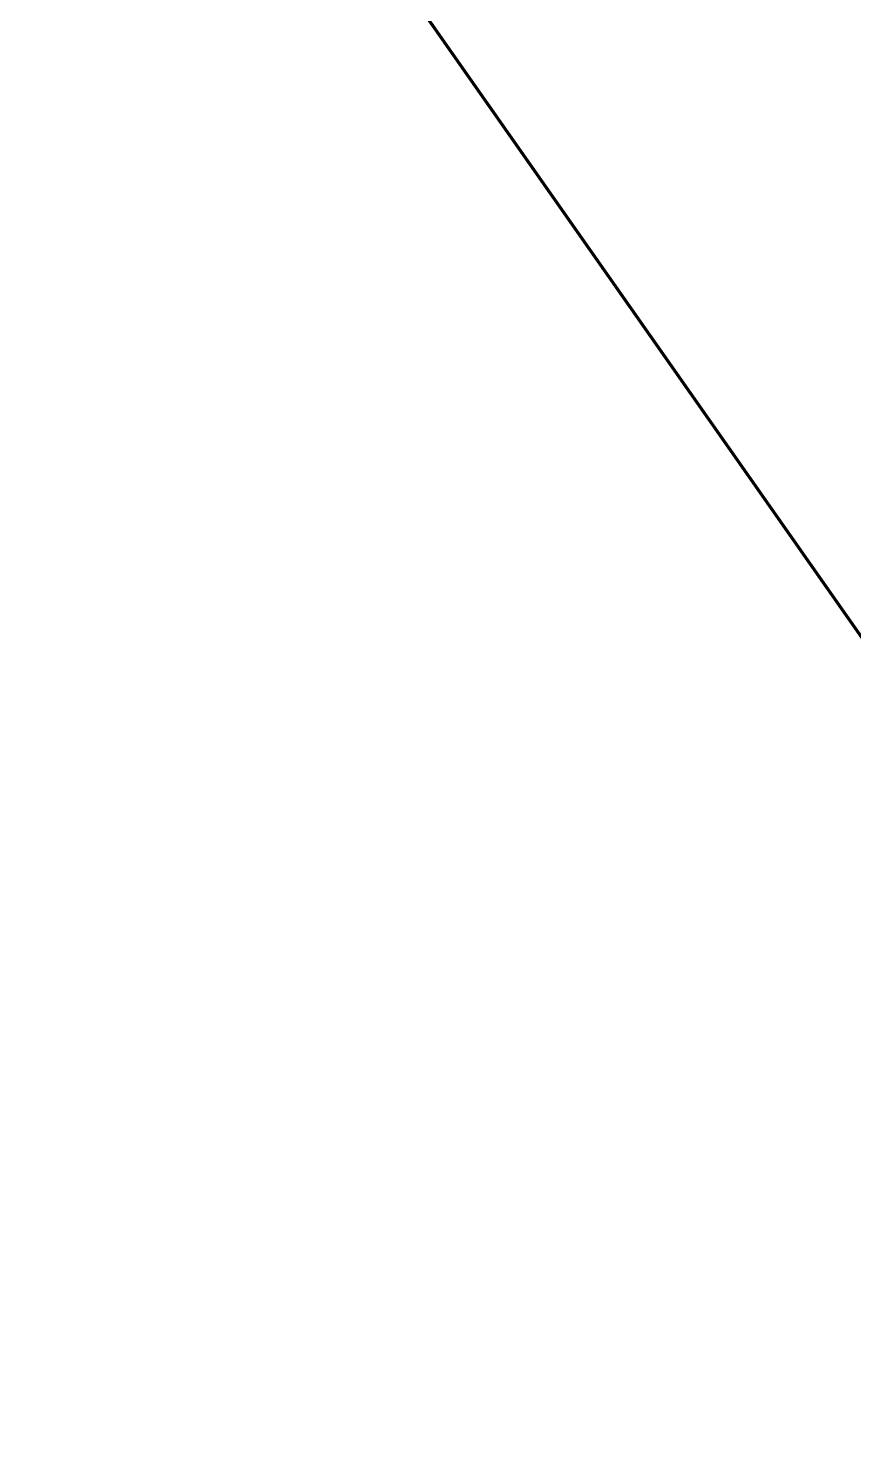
# Model space of a CAD drawing. Header units: millimetres. Extents: x 0 to 420, y 0 to 297.
# Drawn here: x 378.551 to 378.893, y 249.653 to 250.245 of the extents above; entities that cross this region are included whole.
import ezdxf

# ---------------------------------------------------------------- set-up
doc = ezdxf.new("R2010")
doc.units = ezdxf.units.MM
doc.linetypes.add('DASHED', pattern=[1.524, 1.27, -0.254])

msp = doc.modelspace()

# ---------------------------------------------------------------- linework, layer by layer
at = {"color": 5, "linetype": 'DASHED', "lineweight": 35}
for p, q in [((379.60977, 248.97286), (377, 252.7)), ((378.72181, 250.241), (378.72073, 250.24254)), ((378.72073, 250.24254), (378.72504, 250.23638)), ((378.72181, 250.241), (378.72073, 250.24254)), ((378.72073, 250.24254), (378.72504, 250.23638)), ((378.72181, 250.241), (378.72073, 250.24254)), ((378.72073, 250.24254), (378.72504, 250.23638)), ((378.72181, 250.241), (378.72073, 250.24254)), ((378.72073, 250.24254), (378.72504, 250.23638)), ((378.72181, 250.241), (378.72073, 250.24254)), ((378.72073, 250.24254), (378.72504, 250.23638)), ((378.72181, 250.241), (378.72073, 250.24254)), ((378.72073, 250.24254), (378.72504, 250.23638)), ((378.72181, 250.241), (378.72073, 250.24254)), ((378.72073, 250.24254), (378.72504, 250.23638)), ((378.72181, 250.241), (378.72073, 250.24254)), ((378.72073, 250.24254), (378.72504, 250.23638)), ((378.72181, 250.241), (378.72073, 250.24254)), ((378.72073, 250.24254), (378.72504, 250.23638)), ((378.72181, 250.241), (378.72073, 250.24254)), ((378.72073, 250.24254), (378.72504, 250.23638)), ((378.72181, 250.241), (378.72073, 250.24254)), ((378.72073, 250.24254), (378.72504, 250.23638)), ((378.72181, 250.241), (378.72073, 250.24254)), ((378.72073, 250.24254), (378.72504, 250.23638)), ((378.72181, 250.241), (378.72073, 250.24254)), ((378.72073, 250.24254), (378.72504, 250.23638)), ((378.72181, 250.241), (378.72073, 250.24254)), ((378.72073, 250.24254), (378.72504, 250.23638)), ((378.72181, 250.241), (378.72073, 250.24254)), ((378.72073, 250.24254), (378.72504, 250.23638)), ((378.72181, 250.241), (378.72073, 250.24254)), ((378.72073, 250.24254), (378.72504, 250.23638)), ((378.72181, 250.241), (378.72073, 250.24254)), ((378.72073, 250.24254), (378.72504, 250.23638)), ((378.72181, 250.241), (378.72073, 250.24254)), ((378.72073, 250.24254), (378.72504, 250.23638)), ((378.72181, 250.241), (378.72073, 250.24254)), ((378.72073, 250.24254), (378.72504, 250.23638)), ((378.72181, 250.241), (378.72073, 250.24254)), ((378.72073, 250.24254), (378.72504, 250.23638)), ((378.72181, 250.241), (378.72073, 250.24254)), ((378.72073, 250.24254), (378.72504, 250.23638)), ((378.72181, 250.241), (378.72073, 250.24254)), ((378.72073, 250.24254), (378.72504, 250.23638)), ((378.72504, 250.23638), (378.72181, 250.241)), ((378.72504, 250.23638), (378.72181, 250.241)), ((378.72504, 250.23638), (378.72181, 250.241)), ((378.72504, 250.23638), (378.72181, 250.241)), ((378.72504, 250.23638), (378.72181, 250.241)), ((378.72504, 250.23638), (378.72181, 250.241)), ((378.72504, 250.23638), (378.72181, 250.241)), ((378.72504, 250.23638), (378.72181, 250.241)), ((378.72504, 250.23638), (378.72181, 250.241)), ((378.72504, 250.23638), (378.72181, 250.241)), ((378.72504, 250.23638), (378.72181, 250.241)), ((378.72504, 250.23638), (378.72181, 250.241)), ((378.72504, 250.23638), (378.72181, 250.241)), ((378.72504, 250.23638), (378.72181, 250.241)), ((378.72504, 250.23638), (378.72181, 250.241)), ((378.72504, 250.23638), (378.72181, 250.241)), ((378.72504, 250.23638), (378.72181, 250.241)), ((378.72504, 250.23638), (378.72181, 250.241)), ((378.72504, 250.23638), (378.72181, 250.241)), ((378.72504, 250.23638), (378.72181, 250.241)), ((378.72504, 250.23638), (378.72181, 250.241)), ((378.72504, 250.23638), (378.72181, 250.241)), ((378.73039, 250.22875), (378.72504, 250.23638)), ((378.72504, 250.23638), (378.73777, 250.21821)), ((378.73039, 250.22875), (378.72504, 250.23638)), ((378.72504, 250.23638), (378.73777, 250.21821)), ((378.73039, 250.22875), (378.72504, 250.23638)), ((378.72504, 250.23638), (378.73777, 250.21821)), ((378.73039, 250.22875), (378.72504, 250.23638)), ((378.72504, 250.23638), (378.73777, 250.21821)), ((378.73039, 250.22875), (378.72504, 250.23638)), ((378.72504, 250.23638), (378.73777, 250.21821)), ((378.73039, 250.22875), (378.72504, 250.23638)), ((378.72504, 250.23638), (378.73777, 250.21821)), ((378.73039, 250.22875), (378.72504, 250.23638)), ((378.72504, 250.23638), (378.73777, 250.21821)), ((378.73039, 250.22875), (378.72504, 250.23638)), ((378.72504, 250.23638), (378.73777, 250.21821)), ((378.73039, 250.22875), (378.72504, 250.23638)), ((378.72504, 250.23638), (378.73777, 250.21821)), ((378.73039, 250.22875), (378.72504, 250.23638)), ((378.72504, 250.23638), (378.73777, 250.21821)), ((378.73039, 250.22875), (378.72504, 250.23638)), ((378.72504, 250.23638), (378.73777, 250.21821)), ((378.73039, 250.22875), (378.72504, 250.23638)), ((378.72504, 250.23638), (378.73777, 250.21821)), ((378.73039, 250.22875), (378.72504, 250.23638)), ((378.72504, 250.23638), (378.73777, 250.21821)), ((378.73039, 250.22875), (378.72504, 250.23638)), ((378.72504, 250.23638), (378.73777, 250.21821)), ((378.73039, 250.22875), (378.72504, 250.23638)), ((378.72504, 250.23638), (378.73777, 250.21821)), ((378.73039, 250.22875), (378.72504, 250.23638)), ((378.72504, 250.23638), (378.73777, 250.21821)), ((378.73039, 250.22875), (378.72504, 250.23638)), ((378.72504, 250.23638), (378.73777, 250.21821)), ((378.73039, 250.22875), (378.72504, 250.23638)), ((378.72504, 250.23638), (378.73777, 250.21821)), ((378.73039, 250.22875), (378.72504, 250.23638)), ((378.72504, 250.23638), (378.73777, 250.21821)), ((378.73039, 250.22875), (378.72504, 250.23638)), ((378.72504, 250.23638), (378.73777, 250.21821)), ((378.73039, 250.22875), (378.72504, 250.23638)), ((378.72504, 250.23638), (378.73777, 250.21821)), ((378.73039, 250.22875), (378.72504, 250.23638)), ((378.72504, 250.23638), (378.73777, 250.21821)), ((378.73777, 250.21821), (378.73039, 250.22875)), ((378.73777, 250.21821), (378.73039, 250.22875)), ((378.73777, 250.21821), (378.73039, 250.22875)), ((378.73777, 250.21821), (378.73039, 250.22875)), ((378.73777, 250.21821), (378.73039, 250.22875)), ((378.73777, 250.21821), (378.73039, 250.22875)), ((378.73777, 250.21821), (378.73039, 250.22875)), ((378.73777, 250.21821), (378.73039, 250.22875)), ((378.73777, 250.21821), (378.73039, 250.22875)), ((378.73777, 250.21821), (378.73039, 250.22875)), ((378.73777, 250.21821), (378.73039, 250.22875)), ((378.73777, 250.21821), (378.73039, 250.22875)), ((378.73777, 250.21821), (378.73039, 250.22875)), ((378.73777, 250.21821), (378.73039, 250.22875)), ((378.73777, 250.21821), (378.73039, 250.22875)), ((378.73777, 250.21821), (378.73039, 250.22875)), ((378.73777, 250.21821), (378.73039, 250.22875)), ((378.73777, 250.21821), (378.73039, 250.22875)), ((378.73777, 250.21821), (378.73039, 250.22875)), ((378.73777, 250.21821), (378.73039, 250.22875)), ((378.73777, 250.21821), (378.73039, 250.22875)), ((378.73777, 250.21821), (378.73039, 250.22875)), ((378.7471, 250.20488), (378.73777, 250.21821)), ((378.73777, 250.21821), (378.75827, 250.18893)), ((378.7471, 250.20488), (378.73777, 250.21821)), ((378.73777, 250.21821), (378.75827, 250.18893)), ((378.7471, 250.20488), (378.73777, 250.21821)), ((378.73777, 250.21821), (378.75827, 250.18893)), ((378.7471, 250.20488), (378.73777, 250.21821)), ((378.73777, 250.21821), (378.75827, 250.18893)), ((378.7471, 250.20488), (378.73777, 250.21821)), ((378.73777, 250.21821), (378.75827, 250.18893)), ((378.7471, 250.20488), (378.73777, 250.21821)), ((378.73777, 250.21821), (378.75827, 250.18893)), ((378.7471, 250.20488), (378.73777, 250.21821)), ((378.73777, 250.21821), (378.75827, 250.18893)), ((378.7471, 250.20488), (378.73777, 250.21821)), ((378.73777, 250.21821), (378.75827, 250.18893)), ((378.7471, 250.20488), (378.73777, 250.21821)), ((378.73777, 250.21821), (378.75827, 250.18893)), ((378.7471, 250.20488), (378.73777, 250.21821)), ((378.73777, 250.21821), (378.75827, 250.18893)), ((378.7471, 250.20488), (378.73777, 250.21821)), ((378.73777, 250.21821), (378.75827, 250.18893)), ((378.7471, 250.20488), (378.73777, 250.21821)), ((378.73777, 250.21821), (378.75827, 250.18893)), ((378.7471, 250.20488), (378.73777, 250.21821)), ((378.73777, 250.21821), (378.75827, 250.18893)), ((378.7471, 250.20488), (378.73777, 250.21821)), ((378.73777, 250.21821), (378.75827, 250.18893)), ((378.7471, 250.20488), (378.73777, 250.21821)), ((378.73777, 250.21821), (378.75827, 250.18893)), ((378.7471, 250.20488), (378.73777, 250.21821)), ((378.73777, 250.21821), (378.75827, 250.18893)), ((378.7471, 250.20488), (378.73777, 250.21821)), ((378.73777, 250.21821), (378.75827, 250.18893)), ((378.7471, 250.20488), (378.73777, 250.21821)), ((378.73777, 250.21821), (378.75827, 250.18893)), ((378.7471, 250.20488), (378.73777, 250.21821)), ((378.73777, 250.21821), (378.75827, 250.18893)), ((378.7471, 250.20488), (378.73777, 250.21821)), ((378.73777, 250.21821), (378.75827, 250.18893)), ((378.7471, 250.20488), (378.73777, 250.21821)), ((378.73777, 250.21821), (378.75827, 250.18893)), ((378.7471, 250.20488), (378.73777, 250.21821)), ((378.73777, 250.21821), (378.75827, 250.18893)), ((378.75827, 250.18893), (378.7471, 250.20488)), ((378.75827, 250.18893), (378.7471, 250.20488)), ((378.75827, 250.18893), (378.7471, 250.20488)), ((378.75827, 250.18893), (378.7471, 250.20488)), ((378.75827, 250.18893), (378.7471, 250.20488)), ((378.75827, 250.18893), (378.7471, 250.20488)), ((378.75827, 250.18893), (378.7471, 250.20488)), ((378.75827, 250.18893), (378.7471, 250.20488)), ((378.75827, 250.18893), (378.7471, 250.20488)), ((378.75827, 250.18893), (378.7471, 250.20488)), ((378.75827, 250.18893), (378.7471, 250.20488)), ((378.75827, 250.18893), (378.7471, 250.20488)), ((378.75827, 250.18893), (378.7471, 250.20488)), ((378.75827, 250.18893), (378.7471, 250.20488)), ((378.75827, 250.18893), (378.7471, 250.20488)), ((378.75827, 250.18893), (378.7471, 250.20488)), ((378.75827, 250.18893), (378.7471, 250.20488)), ((378.75827, 250.18893), (378.7471, 250.20488)), ((378.75827, 250.18893), (378.7471, 250.20488)), ((378.75827, 250.18893), (378.7471, 250.20488)), ((378.75827, 250.18893), (378.7471, 250.20488)), ((378.75827, 250.18893), (378.7471, 250.20488)), ((378.77113, 250.17057), (378.75827, 250.18893)), ((378.75827, 250.18893), (378.78552, 250.15002)), ((378.77113, 250.17057), (378.75827, 250.18893)), ((378.75827, 250.18893), (378.78552, 250.15002)), ((378.77113, 250.17057), (378.75827, 250.18893)), ((378.75827, 250.18893), (378.78552, 250.15002)), ((378.77113, 250.17057), (378.75827, 250.18893)), ((378.75827, 250.18893), (378.78552, 250.15002)), ((378.77113, 250.17057), (378.75827, 250.18893)), ((378.75827, 250.18893), (378.78552, 250.15002)), ((378.77113, 250.17057), (378.75827, 250.18893)), ((378.75827, 250.18893), (378.78552, 250.15002)), ((378.77113, 250.17057), (378.75827, 250.18893)), ((378.75827, 250.18893), (378.78552, 250.15002)), ((378.77113, 250.17057), (378.75827, 250.18893)), ((378.75827, 250.18893), (378.78552, 250.15002)), ((378.77113, 250.17057), (378.75827, 250.18893)), ((378.75827, 250.18893), (378.78552, 250.15002)), ((378.77113, 250.17057), (378.75827, 250.18893)), ((378.75827, 250.18893), (378.78552, 250.15002)), ((378.77113, 250.17057), (378.75827, 250.18893)), ((378.75827, 250.18893), (378.78552, 250.15002)), ((378.77113, 250.17057), (378.75827, 250.18893)), ((378.75827, 250.18893), (378.78552, 250.15002)), ((378.77113, 250.17057), (378.75827, 250.18893)), ((378.75827, 250.18893), (378.78552, 250.15002)), ((378.77113, 250.17057), (378.75827, 250.18893)), ((378.75827, 250.18893), (378.78552, 250.15002)), ((378.77113, 250.17057), (378.75827, 250.18893)), ((378.75827, 250.18893), (378.78552, 250.15002)), ((378.77113, 250.17057), (378.75827, 250.18893)), ((378.75827, 250.18893), (378.78552, 250.15002)), ((378.77113, 250.17057), (378.75827, 250.18893)), ((378.75827, 250.18893), (378.78552, 250.15002)), ((378.77113, 250.17057), (378.75827, 250.18893)), ((378.75827, 250.18893), (378.78552, 250.15002)), ((378.77113, 250.17057), (378.75827, 250.18893)), ((378.75827, 250.18893), (378.78552, 250.15002)), ((378.77113, 250.17057), (378.75827, 250.18893)), ((378.75827, 250.18893), (378.78552, 250.15002)), ((378.77113, 250.17057), (378.75827, 250.18893)), ((378.75827, 250.18893), (378.78552, 250.15002)), ((378.77113, 250.17057), (378.75827, 250.18893)), ((378.75827, 250.18893), (378.78552, 250.15002)), ((378.78552, 250.15002), (378.77113, 250.17057)), ((378.78552, 250.15002), (378.77113, 250.17057)), ((378.78552, 250.15002), (378.77113, 250.17057)), ((378.78552, 250.15002), (378.77113, 250.17057)), ((378.78552, 250.15002), (378.77113, 250.17057)), ((378.78552, 250.15002), (378.77113, 250.17057)), ((378.78552, 250.15002), (378.77113, 250.17057)), ((378.78552, 250.15002), (378.77113, 250.17057)), ((378.78552, 250.15002), (378.77113, 250.17057)), ((378.78552, 250.15002), (378.77113, 250.17057)), ((378.78552, 250.15002), (378.77113, 250.17057)), ((378.78552, 250.15002), (378.77113, 250.17057)), ((378.78552, 250.15002), (378.77113, 250.17057)), ((378.78552, 250.15002), (378.77113, 250.17057)), ((378.78552, 250.15002), (378.77113, 250.17057)), ((378.78552, 250.15002), (378.77113, 250.17057)), ((378.78552, 250.15002), (378.77113, 250.17057)), ((378.78552, 250.15002), (378.77113, 250.17057)), ((378.78552, 250.15002), (378.77113, 250.17057)), ((378.78552, 250.15002), (378.77113, 250.17057)), ((378.78552, 250.15002), (378.77113, 250.17057)), ((378.78552, 250.15002), (378.77113, 250.17057)), ((378.80125, 250.12754), (378.78552, 250.15002)), ((378.78552, 250.15002), (378.81814, 250.10342)), ((378.80125, 250.12754), (378.78552, 250.15002)), ((378.78552, 250.15002), (378.81814, 250.10342)), ((378.80125, 250.12754), (378.78552, 250.15002)), ((378.78552, 250.15002), (378.81814, 250.10342)), ((378.80125, 250.12754), (378.78552, 250.15002)), ((378.78552, 250.15002), (378.81814, 250.10342)), ((378.80125, 250.12754), (378.78552, 250.15002)), ((378.78552, 250.15002), (378.81814, 250.10342)), ((378.80125, 250.12754), (378.78552, 250.15002)), ((378.78552, 250.15002), (378.81814, 250.10342)), ((378.80125, 250.12754), (378.78552, 250.15002)), ((378.78552, 250.15002), (378.81814, 250.10342)), ((378.80125, 250.12754), (378.78552, 250.15002)), ((378.78552, 250.15002), (378.81814, 250.10342)), ((378.80125, 250.12754), (378.78552, 250.15002)), ((378.78552, 250.15002), (378.81814, 250.10342)), ((378.80125, 250.12754), (378.78552, 250.15002)), ((378.78552, 250.15002), (378.81814, 250.10342)), ((378.80125, 250.12754), (378.78552, 250.15002)), ((378.78552, 250.15002), (378.81814, 250.10342)), ((378.80125, 250.12754), (378.78552, 250.15002)), ((378.78552, 250.15002), (378.81814, 250.10342)), ((378.80125, 250.12754), (378.78552, 250.15002)), ((378.78552, 250.15002), (378.81814, 250.10342)), ((378.80125, 250.12754), (378.78552, 250.15002)), ((378.78552, 250.15002), (378.81814, 250.10342)), ((378.80125, 250.12754), (378.78552, 250.15002)), ((378.78552, 250.15002), (378.81814, 250.10342)), ((378.80125, 250.12754), (378.78552, 250.15002)), ((378.78552, 250.15002), (378.81814, 250.10342)), ((378.80125, 250.12754), (378.78552, 250.15002)), ((378.78552, 250.15002), (378.81814, 250.10342)), ((378.80125, 250.12754), (378.78552, 250.15002)), ((378.78552, 250.15002), (378.81814, 250.10342)), ((378.80125, 250.12754), (378.78552, 250.15002)), ((378.78552, 250.15002), (378.81814, 250.10342)), ((378.80125, 250.12754), (378.78552, 250.15002)), ((378.78552, 250.15002), (378.81814, 250.10342)), ((378.80125, 250.12754), (378.78552, 250.15002)), ((378.78552, 250.15002), (378.81814, 250.10342)), ((378.80125, 250.12754), (378.78552, 250.15002)), ((378.78552, 250.15002), (378.81814, 250.10342)), ((378.81814, 250.10342), (378.80125, 250.12754)), ((378.81814, 250.10342), (378.80125, 250.12754)), ((378.81814, 250.10342), (378.80125, 250.12754)), ((378.81814, 250.10342), (378.80125, 250.12754)), ((378.81814, 250.10342), (378.80125, 250.12754)), ((378.81814, 250.10342), (378.80125, 250.12754)), ((378.81814, 250.10342), (378.80125, 250.12754)), ((378.81814, 250.10342), (378.80125, 250.12754)), ((378.81814, 250.10342), (378.80125, 250.12754)), ((378.81814, 250.10342), (378.80125, 250.12754)), ((378.81814, 250.10342), (378.80125, 250.12754)), ((378.81814, 250.10342), (378.80125, 250.12754)), ((378.81814, 250.10342), (378.80125, 250.12754)), ((378.81814, 250.10342), (378.80125, 250.12754)), ((378.81814, 250.10342), (378.80125, 250.12754)), ((378.81814, 250.10342), (378.80125, 250.12754)), ((378.81814, 250.10342), (378.80125, 250.12754)), ((378.81814, 250.10342), (378.80125, 250.12754)), ((378.81814, 250.10342), (378.80125, 250.12754)), ((378.81814, 250.10342), (378.80125, 250.12754)), ((378.81814, 250.10342), (378.80125, 250.12754)), ((378.81814, 250.10342), (378.80125, 250.12754)), ((378.83597, 250.07796), (378.81814, 250.10342)), ((378.81814, 250.10342), (378.85451, 250.05148)), ((378.83597, 250.07796), (378.81814, 250.10342)), ((378.81814, 250.10342), (378.85451, 250.05148)), ((378.83597, 250.07796), (378.81814, 250.10342)), ((378.81814, 250.10342), (378.85451, 250.05148)), ((378.83597, 250.07796), (378.81814, 250.10342)), ((378.81814, 250.10342), (378.85451, 250.05148)), ((378.83597, 250.07796), (378.81814, 250.10342)), ((378.81814, 250.10342), (378.85451, 250.05148)), ((378.83597, 250.07796), (378.81814, 250.10342)), ((378.81814, 250.10342), (378.85451, 250.05148)), ((378.83597, 250.07796), (378.81814, 250.10342)), ((378.81814, 250.10342), (378.85451, 250.05148)), ((378.83597, 250.07796), (378.81814, 250.10342)), ((378.81814, 250.10342), (378.85451, 250.05148)), ((378.83597, 250.07796), (378.81814, 250.10342)), ((378.81814, 250.10342), (378.85451, 250.05148)), ((378.83597, 250.07796), (378.81814, 250.10342)), ((378.81814, 250.10342), (378.85451, 250.05148)), ((378.83597, 250.07796), (378.81814, 250.10342)), ((378.81814, 250.10342), (378.85451, 250.05148)), ((378.83597, 250.07796), (378.81814, 250.10342)), ((378.81814, 250.10342), (378.85451, 250.05148)), ((378.83597, 250.07796), (378.81814, 250.10342)), ((378.81814, 250.10342), (378.85451, 250.05148)), ((378.83597, 250.07796), (378.81814, 250.10342)), ((378.81814, 250.10342), (378.85451, 250.05148)), ((378.83597, 250.07796), (378.81814, 250.10342)), ((378.81814, 250.10342), (378.85451, 250.05148)), ((378.83597, 250.07796), (378.81814, 250.10342)), ((378.81814, 250.10342), (378.85451, 250.05148)), ((378.83597, 250.07796), (378.81814, 250.10342)), ((378.81814, 250.10342), (378.85451, 250.05148)), ((378.83597, 250.07796), (378.81814, 250.10342)), ((378.81814, 250.10342), (378.85451, 250.05148)), ((378.83597, 250.07796), (378.81814, 250.10342)), ((378.81814, 250.10342), (378.85451, 250.05148)), ((378.83597, 250.07796), (378.81814, 250.10342)), ((378.81814, 250.10342), (378.85451, 250.05148)), ((378.83597, 250.07796), (378.81814, 250.10342)), ((378.81814, 250.10342), (378.85451, 250.05148)), ((378.83597, 250.07796), (378.81814, 250.10342)), ((378.81814, 250.10342), (378.85451, 250.05148)), ((378.85451, 250.05148), (378.83597, 250.07796)), ((378.85451, 250.05148), (378.83597, 250.07796)), ((378.85451, 250.05148), (378.83597, 250.07796)), ((378.85451, 250.05148), (378.83597, 250.07796)), ((378.85451, 250.05148), (378.83597, 250.07796)), ((378.85451, 250.05148), (378.83597, 250.07796)), ((378.85451, 250.05148), (378.83597, 250.07796)), ((378.85451, 250.05148), (378.83597, 250.07796)), ((378.85451, 250.05148), (378.83597, 250.07796)), ((378.85451, 250.05148), (378.83597, 250.07796)), ((378.85451, 250.05148), (378.83597, 250.07796)), ((378.85451, 250.05148), (378.83597, 250.07796)), ((378.85451, 250.05148), (378.83597, 250.07796)), ((378.85451, 250.05148), (378.83597, 250.07796)), ((378.85451, 250.05148), (378.83597, 250.07796)), ((378.85451, 250.05148), (378.83597, 250.07796)), ((378.85451, 250.05148), (378.83597, 250.07796)), ((378.85451, 250.05148), (378.83597, 250.07796)), ((378.85451, 250.05148), (378.83597, 250.07796)), ((378.85451, 250.05148), (378.83597, 250.07796)), ((378.85451, 250.05148), (378.83597, 250.07796)), ((378.85451, 250.05148), (378.83597, 250.07796)), ((378.87354, 250.02431), (378.85451, 250.05148)), ((378.85451, 250.05148), (378.8928, 249.9968)), ((378.87354, 250.02431), (378.85451, 250.05148)), ((378.85451, 250.05148), (378.8928, 249.9968)), ((378.87354, 250.02431), (378.85451, 250.05148)), ((378.85451, 250.05148), (378.8928, 249.9968)), ((378.87354, 250.02431), (378.85451, 250.05148)), ((378.85451, 250.05148), (378.8928, 249.9968)), ((378.87354, 250.02431), (378.85451, 250.05148)), ((378.85451, 250.05148), (378.8928, 249.9968)), ((378.87354, 250.02431), (378.85451, 250.05148)), ((378.85451, 250.05148), (378.8928, 249.9968)), ((378.87354, 250.02431), (378.85451, 250.05148)), ((378.85451, 250.05148), (378.8928, 249.9968)), ((378.87354, 250.02431), (378.85451, 250.05148)), ((378.85451, 250.05148), (378.8928, 249.9968)), ((378.87354, 250.02431), (378.85451, 250.05148)), ((378.85451, 250.05148), (378.8928, 249.9968)), ((378.87354, 250.02431), (378.85451, 250.05148)), ((378.85451, 250.05148), (378.8928, 249.9968)), ((378.87354, 250.02431), (378.85451, 250.05148)), ((378.85451, 250.05148), (378.8928, 249.9968)), ((378.87354, 250.02431), (378.85451, 250.05148)), ((378.85451, 250.05148), (378.8928, 249.9968)), ((378.87354, 250.02431), (378.85451, 250.05148)), ((378.85451, 250.05148), (378.8928, 249.9968)), ((378.87354, 250.02431), (378.85451, 250.05148)), ((378.85451, 250.05148), (378.8928, 249.9968)), ((378.87354, 250.02431), (378.85451, 250.05148)), ((378.85451, 250.05148), (378.8928, 249.9968)), ((378.87354, 250.02431), (378.85451, 250.05148)), ((378.85451, 250.05148), (378.8928, 249.9968)), ((378.87354, 250.02431), (378.85451, 250.05148)), ((378.85451, 250.05148), (378.8928, 249.9968)), ((378.87354, 250.02431), (378.85451, 250.05148)), ((378.85451, 250.05148), (378.8928, 249.9968)), ((378.87354, 250.02431), (378.85451, 250.05148)), ((378.85451, 250.05148), (378.8928, 249.9968)), ((378.87354, 250.02431), (378.85451, 250.05148)), ((378.85451, 250.05148), (378.8928, 249.9968)), ((378.87354, 250.02431), (378.85451, 250.05148)), ((378.85451, 250.05148), (378.8928, 249.9968)), ((378.87354, 250.02431), (378.85451, 250.05148)), ((378.85451, 250.05148), (378.8928, 249.9968)), ((378.8928, 249.9968), (378.87354, 250.02431)), ((378.8928, 249.9968), (378.87354, 250.02431)), ((378.8928, 249.9968), (378.87354, 250.02431)), ((378.8928, 249.9968), (378.87354, 250.02431)), ((378.8928, 249.9968), (378.87354, 250.02431)), ((378.8928, 249.9968), (378.87354, 250.02431)), ((378.8928, 249.9968), (378.87354, 250.02431)), ((378.8928, 249.9968), (378.87354, 250.02431)), ((378.8928, 249.9968), (378.87354, 250.02431)), ((378.8928, 249.9968), (378.87354, 250.02431)), ((378.8928, 249.9968), (378.87354, 250.02431)), ((378.8928, 249.9968), (378.87354, 250.02431)), ((378.8928, 249.9968), (378.87354, 250.02431)), ((378.8928, 249.9968), (378.87354, 250.02431)), ((378.8928, 249.9968), (378.87354, 250.02431)), ((378.8928, 249.9968), (378.87354, 250.02431)), ((378.8928, 249.9968), (378.87354, 250.02431)), ((378.8928, 249.9968), (378.87354, 250.02431)), ((378.8928, 249.9968), (378.87354, 250.02431)), ((378.8928, 249.9968), (378.87354, 250.02431)), ((378.8928, 249.9968), (378.87354, 250.02431)), ((378.8928, 249.9968), (378.87354, 250.02431))]:
    msp.add_line(p, q, dxfattribs=at)
at = {"color": 1, "lineweight": 70}
msp.add_line((377.09042, 252.57086), (379.60977, 248.97286), dxfattribs=at)

doc.saveas('drawing.dxf')
